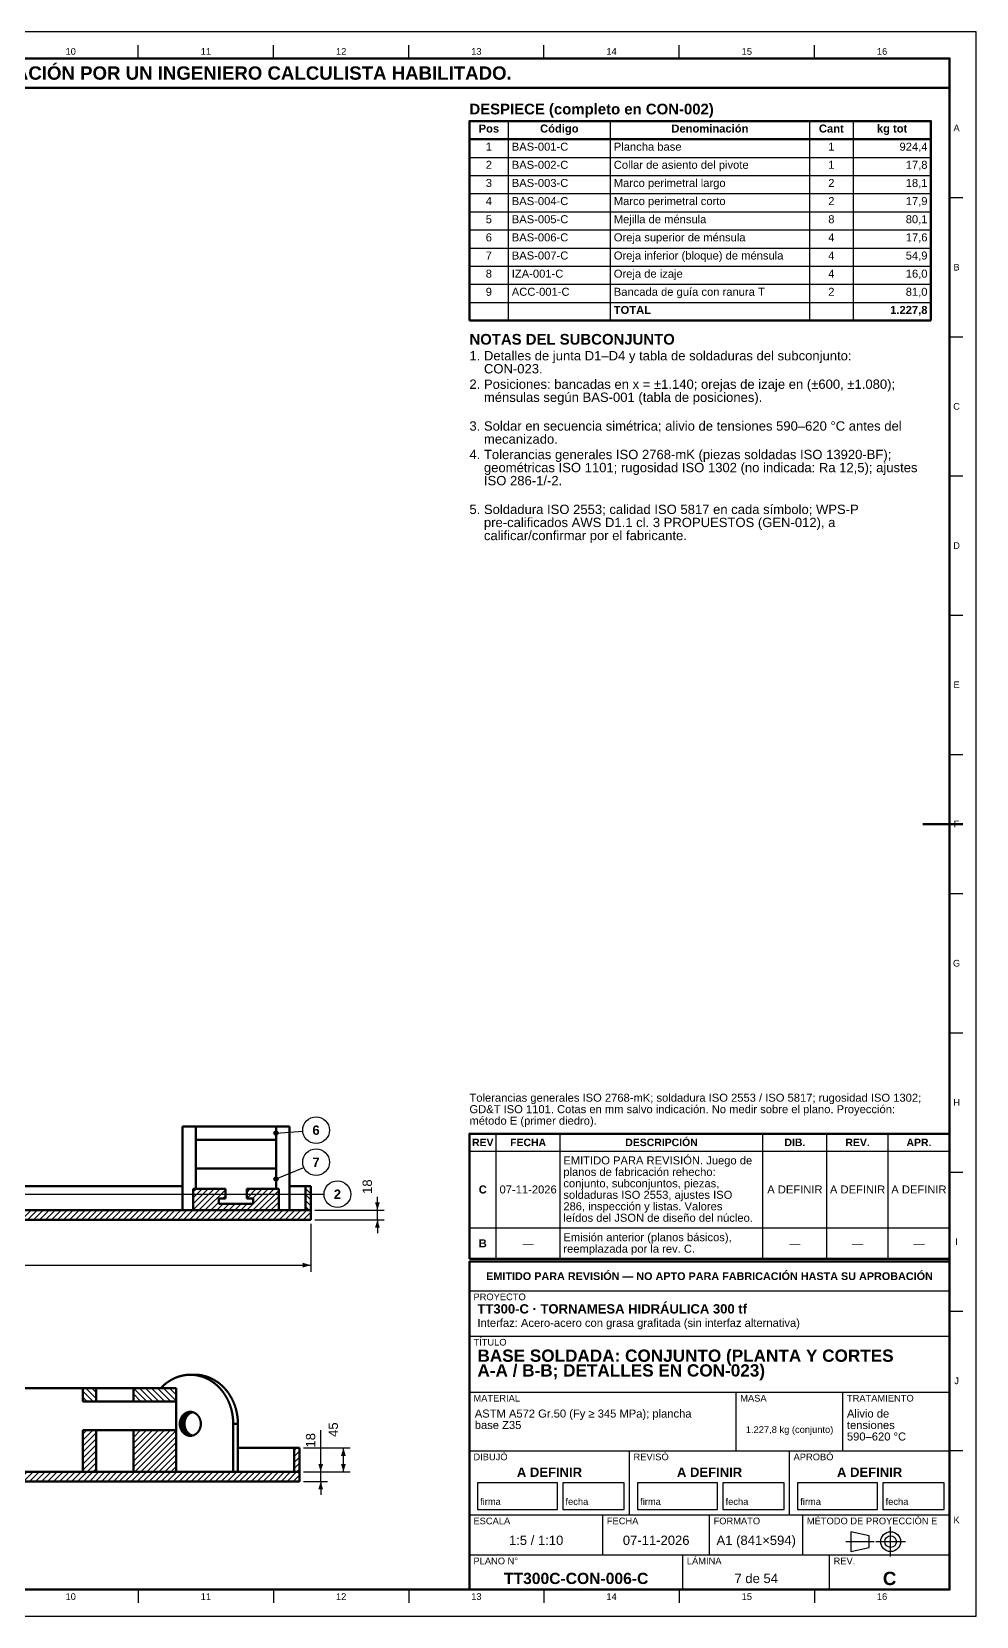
# Model space of a CAD drawing. Header units: millimetres. Extents: x 0 to 841, y 0 to 594.
# Drawn here: x 487 to 841, y 0 to 594 of the extents above; entities that cross this region are included whole.
import ezdxf
from ezdxf.enums import TextEntityAlignment as Align

# ---------------------------------------------------------------- set-up
doc = ezdxf.new("R2010")
doc.units = ezdxf.units.MM
doc.linetypes.add('EJE', pattern=[31, 20, -4, 3, -4])
for name, color, linetype, lineweight in [('ACH', 7, 'CONTINUOUS', 13), ('COTA', 7, 'CONTINUOUS', 25), ('EJE', 7, 'EJE', 25), ('FINA', 7, 'CONTINUOUS', 25), ('MARCO', 7, 'CONTINUOUS', 70), ('TXT', 7, 'CONTINUOUS', 25), ('VIS', 7, 'CONTINUOUS', 50)]:
    doc.layers.add(name, color=color, linetype=linetype, lineweight=lineweight)
doc.styles.add('STD', font='LiberationSans-Regular.ttf')
doc.styles.add('STDB', font='LiberationSans-Bold.ttf')

msp = doc.modelspace()

# ---------------------------------------------------------------- hatches: boundary and pattern name
at = {"layer": 'ACH'}
h = msp.add_hatch(color=7, dxfattribs=at)
h.dxf.hatch_style = 1
h.paths.add_polyline_path([(579.3, 181.13), (579.07, 181.7), (578.5, 181.93), (577.93, 181.7), (577.7, 181.13), (577.93, 180.57), (578.5, 180.33), (579.07, 180.57)])
h = msp.add_hatch(color=7, dxfattribs=at)
h.dxf.hatch_style = 1
h.paths.add_polyline_path([(579.3, 163.93), (579.07, 164.5), (578.5, 164.73), (577.93, 164.5), (577.7, 163.93), (577.93, 163.37), (578.5, 163.13), (579.07, 163.37)])
h = msp.add_hatch(dxfattribs=at)
h.set_pattern_fill('ANSI31', scale=0.5, angle=90)
h.paths.add_polyline_path([(591.5, 152.23), (589.5, 152.23), (589.5, 161.23), (591.5, 161.23)])
h = msp.add_hatch(dxfattribs=at)
h.set_pattern_fill('ANSI31', scale=0.5)
h.paths.add_polyline_path([(579.5, 152.23), (547.5, 152.23), (547.5, 160.23), (559.5, 160.23), (559.5, 156.63), (557.1, 156.63), (557.1, 154.63), (569.9, 154.63), (569.9, 156.63), (567.5, 156.63), (567.5, 160.23), (579.5, 160.23)])
h = msp.add_hatch(dxfattribs=at)
h.set_pattern_fill('ANSI31', scale=0.5)
h.paths.add_polyline_path([(591.5, 148.63), (347.5, 148.63), (347.5, 152.23), (591.5, 152.23)])
h = msp.add_hatch(dxfattribs=at)
h.set_pattern_fill('ANSI31', scale=0.5, angle=90)
h.paths.add_polyline_path([(511.08, 85.54), (511.08, 80.54), (506.08, 80.54), (506.08, 85.54)])
h = msp.add_hatch(dxfattribs=at)
h.set_pattern_fill('ANSI31', scale=0.5, angle=90)
h.paths.add_polyline_path([(525.08, 85.54), (541.08, 85.54), (541.08, 80.54), (525.08, 80.54)])
h = msp.add_hatch(dxfattribs=at)
h.set_pattern_fill('ANSI31', scale=0.5)
h.paths.add_polyline_path([(511.08, 69.74), (511.08, 54.14), (506.08, 54.14), (506.08, 69.74)])
h = msp.add_hatch(dxfattribs=at)
h.set_pattern_fill('ANSI31', scale=0.5)
h.paths.add_polyline_path([(525.08, 69.74), (541.08, 69.74), (541.08, 54.14), (525.08, 54.14)])
h = msp.add_hatch(dxfattribs=at)
h.set_pattern_fill('ANSI31', scale=0.5)
h.paths.add_polyline_path([(587.25, 54.14), (585.25, 54.14), (585.25, 63.14), (587.25, 63.14)])
h = msp.add_hatch(dxfattribs=at)
h.set_pattern_fill('ANSI31', scale=0.5)
h.paths.add_polyline_path([(587.25, 50.54), (75.25, 50.54), (75.25, 54.14), (587.25, 54.14)])

# ---------------------------------------------------------------- linework, layer by layer
at = {"layer": 'COTA'}
for p, q in [((578.5, 181.13), (588.51, 181.87)), ((578.5, 163.93), (588.89, 168.3)), ((360.5, 158.23), (596.5, 158.23)), ((616.5, 152.23), (616.5, 157.23)), ((593, 152.23), (619, 152.23)), ((593, 148.63), (619, 148.63)), ((616.5, 148.63), (616.5, 152.23)), ((616.5, 148.63), (616.5, 143.63)), ((591.5, 147.13), (591.5, 129.13)), ((79.5, 131.63), (591.5, 131.63)), ((595.25, 54.14), (595.25, 69.8)), ((588.75, 63.14), (606.25, 63.14)), ((603.75, 54.14), (603.75, 63.14)), ((588.75, 54.14), (597.75, 54.14)), ((588.75, 54.14), (606.25, 54.14)), ((595.25, 54.14), (595.25, 59.14)), ((595.25, 50.54), (595.25, 54.14)), ((588.75, 50.54), (597.75, 50.54)), ((595.25, 50.54), (595.25, 45.54))]:
    msp.add_line(p, q, dxfattribs=at)
for centre in [(578.5, 181.13), (578.5, 163.93)]:
    msp.add_circle(centre, 0.8, dxfattribs=at)
for points in [[(616.5, 152.23), (617.4, 155.23), (615.6, 155.23)], [(616.5, 148.63), (615.6, 145.63), (617.4, 145.63)], [(591.5, 131.63), (588.5, 132.53), (588.5, 130.73)], [(603.75, 63.14), (602.85, 60.14), (604.65, 60.14)], [(595.25, 54.14), (596.15, 57.14), (594.35, 57.14)], [(603.75, 54.14), (604.65, 57.14), (602.85, 57.14)], [(595.25, 50.54), (594.35, 47.54), (596.15, 47.54)]]:
    msp.add_solid(points, dxfattribs=at)
at = {"layer": 'EJE'}
for p, q in [((808.88, 22.42), (808.88, 33.58)), ((792.14, 28), (802.68, 28)), ((803.3, 28), (814.46, 28))]:
    msp.add_line(p, q, dxfattribs=at)
at = {"layer": 'FINA'}
for p, q in [((526.88, 584), (526.88, 589)), ((577.56, 584), (577.56, 589)), ((628.25, 584), (628.25, 589)), ((678.94, 584), (678.94, 589)), ((729.62, 584), (729.62, 589)), ((780.31, 584), (780.31, 589)), ((665.57, 560.5), (665.57, 485.7)), ((703.81, 560.5), (703.81, 485.7)), ((778.47, 560.5), (778.47, 485.7)), ((794.86, 560.5), (794.86, 485.7)), ((651, 553.7), (824, 553.7)), ((651, 546.9), (824, 546.9)), ((651, 540.1), (824, 540.1)), ((651, 533.3), (824, 533.3)), ((831, 531.82), (836, 531.82)), ((651, 526.5), (824, 526.5)), ((651, 519.7), (824, 519.7)), ((651, 512.9), (824, 512.9)), ((651, 506.1), (824, 506.1)), ((651, 499.3), (824, 499.3)), ((651, 492.5), (824, 492.5)), ((831, 479.64), (836, 479.64)), ((831, 427.45), (836, 427.45)), ((831, 375.27), (836, 375.27)), ((831, 323.09), (836, 323.09)), ((831, 270.91), (836, 270.91)), ((831, 218.73), (836, 218.73)), ((661, 134), (661, 180.9)), ((685, 134), (685, 180.9)), ((761, 134), (761, 180.9)), ((785, 134), (785, 180.9)), ((808, 134), (808, 180.9)), ((651, 174.4), (831, 174.4)), ((831, 166.55), (836, 166.55)), ((651, 145.6), (831, 145.6)), ((651, 134), (831, 134)), ((651, 133), (831, 133)), ((651, 122), (831, 122)), ((831, 114.36), (836, 114.36)), ((651, 105), (831, 105)), ((651, 84), (831, 84)), ((751, 62), (751, 84)), ((791, 62), (791, 84)), ((651, 62), (831, 62)), ((711, 38), (711, 62)), ((771, 38), (771, 62)), ((831, 62.18), (836, 62.18)), ((651, 38), (831, 38)), ((701, 23), (701, 38)), ((741, 23), (741, 38)), ((776, 23), (776, 38)), ((651, 23), (831, 23)), ((731, 10), (731, 23)), ((786, 10), (786, 23)), ((526.88, 10), (526.88, 5)), ((577.56, 10), (577.56, 5)), ((628.25, 10), (628.25, 5)), ((678.94, 10), (678.94, 5)), ((729.62, 10), (729.62, 5)), ((780.31, 10), (780.31, 5))]:
    msp.add_line(p, q, dxfattribs=at)
for points in [[(0, 0), (841, 0), (841, 594), (0, 594)], [(654, 40), (684, 40), (684, 50), (654, 50)], [(686, 40), (709, 40), (709, 50), (686, 50)], [(714, 40), (744, 40), (744, 50), (714, 50)], [(746, 40), (769, 40), (769, 50), (746, 50)], [(774, 40), (804, 40), (804, 50), (774, 50)], [(806, 40), (829, 40), (829, 50), (806, 50)], [(794, 24.28), (800.82, 25.83), (800.82, 30.17), (794, 31.72)]]:
    msp.add_lwpolyline(points, close=True, dxfattribs=at)
for centre, radius in [((593.5, 182.23), 5), ((593.5, 170.23), 5), ((601.5, 158.23), 5), ((808.88, 28), 3.72), ((808.88, 28), 2.17)]:
    msp.add_circle(centre, radius, dxfattribs=at)
at = {"layer": 'MARCO'}
msp.add_line((836, 297), (821, 297), dxfattribs=at)
for points in [[(20, 10), (831, 10), (831, 584), (20, 584)], [(20, 573), (831, 573), (831, 584), (20, 584)], [(651, 134), (831, 134), (831, 180.9), (651, 180.9)], [(651, 10), (831, 10), (831, 133), (651, 133)]]:
    msp.add_lwpolyline(points, close=True, dxfattribs=at)
at = {"layer": 'VIS'}
for p, q in [((651, 560.5), (651, 485.7)), ((824, 560.5), (824, 485.7)), ((651, 485.7), (824, 485.7))]:
    msp.add_line(p, q, dxfattribs=at)
msp.add_lwpolyline([(651, 553.7), (824, 553.7), (824, 560.5), (651, 560.5)], close=True, dxfattribs=at)
for points in [[(543.5, 152.23), (543.5, 183.63)], [(543.5, 183.63), (548.5, 183.63)], [(548.5, 160.23), (548.5, 183.63)], [(548.5, 183.63), (578.5, 183.63)], [(548.5, 178.63), (578.5, 178.63)], [(578.5, 160.23), (578.5, 183.63)], [(578.5, 183.63), (583.5, 183.63)], [(583.5, 152.23), (583.5, 183.63)], [(548.5, 167.83), (578.5, 167.83)], [(466.01, 161.23), (543.5, 161.23)], [(583.5, 161.23), (589.5, 161.23)], [(589.5, 152.23), (589.5, 161.23)], [(591.5, 161.23), (589.5, 161.23)], [(591.5, 152.23), (591.5, 161.23)], [(547.5, 152.23), (547.5, 160.23)], [(559.5, 160.23), (547.5, 160.23)], [(557.1, 154.63), (557.1, 156.63)], [(559.5, 156.63), (557.1, 156.63)], [(569.9, 154.63), (557.1, 154.63)], [(559.5, 156.63), (559.5, 160.23)], [(579.5, 160.23), (567.5, 160.23)], [(567.5, 156.63), (567.5, 160.23)], [(569.9, 156.63), (567.5, 156.63)], [(569.9, 154.63), (569.9, 156.63)], [(579.5, 152.23), (579.5, 160.23)], [(591.5, 152.23), (347.5, 152.23)], [(591.5, 148.63), (347.5, 148.63)], [(579.5, 152.23), (547.5, 152.23)], [(591.5, 152.23), (589.5, 152.23)], [(591.5, 148.63), (591.5, 152.23)], [(546.38, 90.54), (546.25, 90.54), (546.13, 90.54), (546.01, 90.54), (545.89, 90.54), (545.77, 90.53), (545.65, 90.53), (545.53, 90.52), (545.41, 90.51), (545.29, 90.5), (545.17, 90.49), (545.05, 90.48), (544.93, 90.47), (544.81, 90.46), (544.69, 90.44), (544.57, 90.43), (544.45, 90.41), (544.33, 90.39), (544.21, 90.38), (544.09, 90.36), (543.97, 90.34), (543.85, 90.32), (543.73, 90.29), (543.61, 90.27), (543.49, 90.25), (543.38, 90.22), (543.26, 90.2), (543.14, 90.17), (543.02, 90.14), (542.91, 90.11), (542.79, 90.08), (542.67, 90.05), (542.55, 90.02), (542.44, 89.98), (542.32, 89.95), (542.21, 89.92), (542.09, 89.88), (541.98, 89.84), (541.86, 89.8), (541.75, 89.77), (541.63, 89.73), (541.52, 89.69), (541.4, 89.64), (541.29, 89.6), (541.18, 89.56), (541.07, 89.51), (540.95, 89.47), (540.84, 89.42), (540.73, 89.37), (540.62, 89.33), (540.51, 89.28), (540.4, 89.23), (540.29, 89.18), (540.18, 89.12), (540.07, 89.07), (539.96, 89.02), (539.86, 88.96), (539.75, 88.91), (539.64, 88.85), (539.53, 88.8), (539.43, 88.74), (539.32, 88.68), (539.22, 88.62), (539.11, 88.56), (539.01, 88.5), (538.9, 88.44), (538.8, 88.38), (538.7, 88.31), (538.59, 88.25), (538.49, 88.18), (538.39, 88.12), (538.29, 88.05), (538.19, 87.98), (538.09, 87.91), (537.99, 87.85), (537.89, 87.78), (537.79, 87.71), (537.7, 87.63), (537.6, 87.56), (537.5, 87.49), (537.41, 87.42), (537.31, 87.34), (537.21, 87.27), (537.12, 87.19), (537.03, 87.12), (536.93, 87.04), (536.84, 86.96), (536.75, 86.88), (536.66, 86.81), (536.57, 86.73), (536.47, 86.65), (536.38, 86.56), (536.3, 86.48), (536.21, 86.4), (536.12, 86.32), (536.03, 86.23), (535.94, 86.15), (535.86, 86.07), (535.77, 85.98), (535.69, 85.89), (535.6, 85.81), (535.52, 85.72), (535.44, 85.63), (535.35, 85.54)], [(562.46, 72.14), (562.46, 72.27), (562.46, 72.39), (562.46, 72.51), (562.45, 72.63), (562.45, 72.75), (562.45, 72.87), (562.44, 72.99), (562.44, 73.11), (562.43, 73.23), (562.43, 73.35), (562.42, 73.47), (562.41, 73.59), (562.4, 73.71), (562.39, 73.83), (562.38, 73.95), (562.37, 74.07), (562.36, 74.19), (562.35, 74.31), (562.34, 74.43), (562.32, 74.55), (562.31, 74.67), (562.29, 74.79), (562.28, 74.91), (562.26, 75.03), (562.24, 75.15), (562.23, 75.27), (562.21, 75.39), (562.19, 75.5), (562.17, 75.62), (562.15, 75.74), (562.13, 75.86), (562.11, 75.98), (562.08, 76.1), (562.06, 76.22), (562.04, 76.33), (562.01, 76.45), (561.99, 76.57), (561.96, 76.69), (561.94, 76.81), (561.91, 76.92), (561.88, 77.04), (561.85, 77.16), (561.82, 77.27), (561.79, 77.39), (561.76, 77.51), (561.73, 77.62), (561.7, 77.74), (561.67, 77.86), (561.63, 77.97), (561.6, 78.09), (561.56, 78.2), (561.53, 78.32), (561.49, 78.43), (561.46, 78.55), (561.42, 78.66), (561.38, 78.78), (561.34, 78.89), (561.3, 79), (561.26, 79.12), (561.22, 79.23), (561.18, 79.34), (561.14, 79.46), (561.09, 79.57), (561.05, 79.68), (561, 79.79), (560.96, 79.91), (560.91, 80.02), (560.87, 80.13), (560.82, 80.24), (560.77, 80.35), (560.72, 80.46), (560.68, 80.57), (560.63, 80.68), (560.57, 80.79), (560.52, 80.9), (560.47, 81.01), (560.42, 81.12), (560.37, 81.22), (560.31, 81.33), (560.26, 81.44), (560.2, 81.55), (560.15, 81.65), (560.09, 81.76), (560.03, 81.87), (559.97, 81.97), (559.92, 82.08), (559.86, 82.18), (559.8, 82.29), (559.74, 82.39), (559.68, 82.49), (559.61, 82.6), (559.55, 82.7), (559.49, 82.8), (559.42, 82.9), (559.36, 83.01), (559.29, 83.11), (559.23, 83.21), (559.16, 83.31), (559.09, 83.41), (559.03, 83.51), (558.96, 83.61), (558.89, 83.71), (558.82, 83.8), (558.75, 83.9), (558.68, 84), (558.61, 84.1), (558.53, 84.19), (558.46, 84.29), (558.39, 84.38), (558.31, 84.48), (558.24, 84.57), (558.16, 84.67), (558.08, 84.76), (558.01, 84.85), (557.93, 84.95), (557.85, 85.04), (557.77, 85.13), (557.69, 85.22), (557.61, 85.31), (557.53, 85.4), (557.45, 85.49), (557.37, 85.58), (557.29, 85.66), (557.2, 85.75), (557.12, 85.84), (557.04, 85.92), (556.95, 86.01), (556.87, 86.09), (556.78, 86.18), (556.69, 86.26), (556.6, 86.34), (556.52, 86.43), (556.43, 86.51), (556.34, 86.59), (556.25, 86.67), (556.16, 86.75), (556.07, 86.83), (555.98, 86.91), (555.88, 86.99), (555.79, 87.06), (555.7, 87.14), (555.6, 87.21), (555.51, 87.29), (555.42, 87.36), (555.32, 87.44), (555.22, 87.51), (555.13, 87.58), (555.03, 87.65), (554.93, 87.72), (554.84, 87.79), (554.74, 87.86), (554.64, 87.93), (554.54, 88), (554.44, 88.07), (554.34, 88.13), (554.24, 88.2), (554.13, 88.26), (554.03, 88.33), (553.93, 88.39), (553.83, 88.45), (553.72, 88.51), (553.62, 88.57), (553.51, 88.63), (553.41, 88.69), (553.3, 88.75), (553.2, 88.81), (553.09, 88.86), (552.98, 88.92), (552.88, 88.98), (552.77, 89.03), (552.66, 89.08), (552.55, 89.13), (552.44, 89.19), (552.33, 89.24), (552.22, 89.29), (552.11, 89.33), (552, 89.38), (551.89, 89.43), (551.78, 89.48), (551.67, 89.52), (551.56, 89.56), (551.44, 89.61), (551.33, 89.65), (551.22, 89.69), (551.1, 89.73), (550.99, 89.77), (550.88, 89.81), (550.76, 89.85), (550.65, 89.88), (550.53, 89.92), (550.42, 89.95), (550.3, 89.99), (550.18, 90.02), (550.07, 90.05), (549.95, 90.08), (549.84, 90.11), (549.72, 90.14), (549.6, 90.17), (549.48, 90.2), (549.37, 90.22), (549.25, 90.25), (549.13, 90.27), (549.01, 90.3), (548.89, 90.32), (548.77, 90.34), (548.66, 90.36), (548.54, 90.38), (548.42, 90.4), (548.3, 90.41), (548.18, 90.43), (548.06, 90.44), (547.94, 90.46), (547.82, 90.47), (547.7, 90.48), (547.58, 90.49), (547.46, 90.5), (547.34, 90.51), (547.22, 90.52), (547.1, 90.53), (546.98, 90.53), (546.86, 90.54), (546.74, 90.54), (546.62, 90.54), (546.5, 90.54), (546.38, 90.54)], [(546.38, 90.54), (548.12, 90.54)], [(564.21, 72.14), (564.21, 72.27), (564.21, 72.39), (564.21, 72.51), (564.2, 72.63), (564.2, 72.75), (564.2, 72.87), (564.19, 72.99), (564.19, 73.11), (564.18, 73.23), (564.17, 73.35), (564.17, 73.47), (564.16, 73.59), (564.15, 73.71), (564.14, 73.83), (564.13, 73.95), (564.12, 74.07), (564.11, 74.19), (564.1, 74.31), (564.08, 74.43), (564.07, 74.55), (564.06, 74.67), (564.04, 74.79), (564.03, 74.91), (564.01, 75.03), (563.99, 75.15), (563.98, 75.27), (563.96, 75.39), (563.94, 75.5), (563.92, 75.62), (563.9, 75.74), (563.88, 75.86), (563.86, 75.98), (563.83, 76.1), (563.81, 76.22), (563.79, 76.33), (563.76, 76.45), (563.74, 76.57), (563.71, 76.69), (563.68, 76.81), (563.66, 76.92), (563.63, 77.04), (563.6, 77.16), (563.57, 77.27), (563.54, 77.39), (563.51, 77.51), (563.48, 77.62), (563.45, 77.74), (563.41, 77.86), (563.38, 77.97), (563.35, 78.09), (563.31, 78.2), (563.28, 78.32), (563.24, 78.43), (563.2, 78.55), (563.17, 78.66), (563.13, 78.78), (563.09, 78.89), (563.05, 79), (563.01, 79.12), (562.97, 79.23), (562.93, 79.34), (562.88, 79.46), (562.84, 79.57), (562.8, 79.68), (562.75, 79.79), (562.71, 79.91), (562.66, 80.02), (562.62, 80.13), (562.57, 80.24), (562.52, 80.35), (562.47, 80.46), (562.42, 80.57), (562.37, 80.68), (562.32, 80.79), (562.27, 80.9), (562.22, 81.01), (562.17, 81.12), (562.11, 81.22), (562.06, 81.33), (562.01, 81.44), (561.95, 81.55), (561.89, 81.65), (561.84, 81.76), (561.78, 81.87), (561.72, 81.97), (561.66, 82.08), (561.61, 82.18), (561.55, 82.29), (561.48, 82.39), (561.42, 82.49), (561.36, 82.6), (561.3, 82.7), (561.24, 82.8), (561.17, 82.9), (561.11, 83.01), (561.04, 83.11), (560.98, 83.21), (560.91, 83.31), (560.84, 83.41), (560.77, 83.51), (560.71, 83.61), (560.64, 83.71), (560.57, 83.8), (560.5, 83.9), (560.43, 84), (560.35, 84.1), (560.28, 84.19), (560.21, 84.29), (560.13, 84.38), (560.06, 84.48), (559.98, 84.57), (559.91, 84.67), (559.83, 84.76), (559.76, 84.85), (559.68, 84.95), (559.6, 85.04), (559.52, 85.13), (559.44, 85.22), (559.36, 85.31), (559.28, 85.4), (559.2, 85.49), (559.12, 85.58), (559.04, 85.66), (558.95, 85.75), (558.87, 85.84), (558.78, 85.92), (558.7, 86.01), (558.61, 86.09), (558.53, 86.18), (558.44, 86.26), (558.35, 86.34), (558.27, 86.43), (558.18, 86.51), (558.09, 86.59), (558, 86.67), (557.91, 86.75), (557.82, 86.83), (557.72, 86.91), (557.63, 86.99), (557.54, 87.06), (557.45, 87.14), (557.35, 87.21), (557.26, 87.29), (557.16, 87.36), (557.07, 87.44), (556.97, 87.51), (556.88, 87.58), (556.78, 87.65), (556.68, 87.72), (556.58, 87.79), (556.48, 87.86), (556.39, 87.93), (556.29, 88), (556.19, 88.07), (556.09, 88.13), (555.98, 88.2), (555.88, 88.26), (555.78, 88.33), (555.68, 88.39), (555.57, 88.45), (555.47, 88.51), (555.37, 88.57), (555.26, 88.63), (555.16, 88.69), (555.05, 88.75), (554.94, 88.81), (554.84, 88.86), (554.73, 88.92), (554.62, 88.98), (554.52, 89.03), (554.41, 89.08), (554.3, 89.13), (554.19, 89.19), (554.08, 89.24), (553.97, 89.29), (553.86, 89.33), (553.75, 89.38), (553.64, 89.43), (553.53, 89.48), (553.42, 89.52), (553.3, 89.56), (553.19, 89.61), (553.08, 89.65), (552.97, 89.69), (552.85, 89.73), (552.74, 89.77), (552.62, 89.81), (552.51, 89.85), (552.39, 89.88), (552.28, 89.92), (552.16, 89.95), (552.05, 89.99), (551.93, 90.02), (551.82, 90.05), (551.7, 90.08), (551.58, 90.11), (551.47, 90.14), (551.35, 90.17), (551.23, 90.2), (551.11, 90.22), (551, 90.25), (550.88, 90.27), (550.76, 90.3), (550.64, 90.32), (550.52, 90.34), (550.4, 90.36), (550.28, 90.38), (550.17, 90.4), (550.05, 90.41), (549.93, 90.43), (549.81, 90.44), (549.69, 90.46), (549.57, 90.47), (549.45, 90.48), (549.33, 90.49), (549.21, 90.5), (549.09, 90.51), (548.97, 90.52), (548.85, 90.53), (548.73, 90.53), (548.61, 90.54), (548.49, 90.54), (548.37, 90.54), (548.24, 90.54), (548.12, 90.54)], [(506.08, 85.54), (476.08, 85.54)], [(506.08, 85.54), (511.08, 85.54)], [(506.08, 80.54), (506.08, 85.54)], [(511.08, 85.54), (511.2, 85.54), (511.32, 85.54), (511.44, 85.54), (511.56, 85.54), (511.68, 85.54), (511.8, 85.54), (511.92, 85.54), (512.04, 85.54), (512.16, 85.54), (512.28, 85.54), (512.4, 85.54), (512.52, 85.54), (512.64, 85.54), (512.77, 85.54), (512.89, 85.54), (513.01, 85.54), (513.13, 85.54), (513.25, 85.54), (513.37, 85.54), (513.49, 85.54), (513.61, 85.54), (513.73, 85.54), (513.85, 85.54), (513.97, 85.54), (514.09, 85.54), (514.21, 85.54), (514.33, 85.54), (514.45, 85.54), (514.58, 85.54), (514.7, 85.54), (514.82, 85.54), (514.94, 85.54), (515.06, 85.54), (515.18, 85.54), (515.3, 85.54), (515.42, 85.54), (515.54, 85.54), (515.66, 85.54), (515.78, 85.54), (515.9, 85.54), (516.02, 85.54), (516.14, 85.54), (516.27, 85.54), (516.39, 85.54), (516.51, 85.54), (516.63, 85.54), (516.75, 85.54), (516.87, 85.54), (516.99, 85.54), (517.11, 85.54), (517.23, 85.54), (517.35, 85.54), (517.47, 85.54), (517.59, 85.54), (517.71, 85.54), (517.83, 85.54), (517.95, 85.54), (518.08, 85.54), (518.2, 85.54), (518.32, 85.54), (518.44, 85.54), (518.56, 85.54), (518.68, 85.54), (518.8, 85.54), (518.92, 85.54), (519.04, 85.54), (519.16, 85.54), (519.28, 85.54), (519.4, 85.54), (519.52, 85.54), (519.64, 85.54), (519.77, 85.54), (519.89, 85.54), (520.01, 85.54), (520.13, 85.54), (520.25, 85.54), (520.37, 85.54), (520.49, 85.54), (520.61, 85.54), (520.73, 85.54), (520.85, 85.54), (520.97, 85.54), (521.09, 85.54), (521.21, 85.54), (521.33, 85.54), (521.45, 85.54), (521.58, 85.54), (521.7, 85.54), (521.82, 85.54), (521.94, 85.54), (522.06, 85.54), (522.18, 85.54), (522.3, 85.54), (522.42, 85.54), (522.54, 85.54), (522.66, 85.54), (522.78, 85.54), (522.9, 85.54), (523.02, 85.54), (523.14, 85.54), (523.27, 85.54), (523.39, 85.54), (523.51, 85.54), (523.63, 85.54), (523.75, 85.54), (523.87, 85.54), (523.99, 85.54), (524.11, 85.54), (524.23, 85.54), (524.35, 85.54), (524.47, 85.54), (524.59, 85.54), (524.71, 85.54), (524.83, 85.54), (524.95, 85.54), (525.08, 85.54)], [(511.08, 80.54), (511.08, 85.54)], [(525.08, 85.54), (541.08, 85.54)], [(525.08, 85.54), (525.08, 80.54)], [(541.08, 80.54), (541.08, 85.54)], [(506.08, 80.54), (511.08, 80.54)], [(511.08, 80.54), (511.2, 80.54), (511.32, 80.54), (511.44, 80.54), (511.56, 80.54), (511.68, 80.54), (511.8, 80.54), (511.92, 80.54), (512.04, 80.54), (512.16, 80.54), (512.28, 80.54), (512.4, 80.54), (512.52, 80.54), (512.64, 80.54), (512.77, 80.54), (512.89, 80.54), (513.01, 80.54), (513.13, 80.54), (513.25, 80.54), (513.37, 80.54), (513.49, 80.54), (513.61, 80.54), (513.73, 80.54), (513.85, 80.54), (513.97, 80.54), (514.09, 80.54), (514.21, 80.54), (514.33, 80.54), (514.45, 80.54), (514.58, 80.54), (514.7, 80.54), (514.82, 80.54), (514.94, 80.54), (515.06, 80.54), (515.18, 80.54), (515.3, 80.54), (515.42, 80.54), (515.54, 80.54), (515.66, 80.54), (515.78, 80.54), (515.9, 80.54), (516.02, 80.54), (516.14, 80.54), (516.27, 80.54), (516.39, 80.54), (516.51, 80.54), (516.63, 80.54), (516.75, 80.54), (516.87, 80.54), (516.99, 80.54), (517.11, 80.54), (517.23, 80.54), (517.35, 80.54), (517.47, 80.54), (517.59, 80.54), (517.71, 80.54), (517.83, 80.54), (517.95, 80.54), (518.08, 80.54), (518.2, 80.54), (518.32, 80.54), (518.44, 80.54), (518.56, 80.54), (518.68, 80.54), (518.8, 80.54), (518.92, 80.54), (519.04, 80.54), (519.16, 80.54), (519.28, 80.54), (519.4, 80.54), (519.52, 80.54), (519.64, 80.54), (519.77, 80.54), (519.89, 80.54), (520.01, 80.54), (520.13, 80.54), (520.25, 80.54), (520.37, 80.54), (520.49, 80.54), (520.61, 80.54), (520.73, 80.54), (520.85, 80.54), (520.97, 80.54), (521.09, 80.54), (521.21, 80.54), (521.33, 80.54), (521.45, 80.54), (521.58, 80.54), (521.7, 80.54), (521.82, 80.54), (521.94, 80.54), (522.06, 80.54), (522.18, 80.54), (522.3, 80.54), (522.42, 80.54), (522.54, 80.54), (522.66, 80.54), (522.78, 80.54), (522.9, 80.54), (523.02, 80.54), (523.14, 80.54), (523.27, 80.54), (523.39, 80.54), (523.51, 80.54), (523.63, 80.54), (523.75, 80.54), (523.87, 80.54), (523.99, 80.54), (524.11, 80.54), (524.23, 80.54), (524.35, 80.54), (524.47, 80.54), (524.59, 80.54), (524.71, 80.54), (524.83, 80.54), (524.95, 80.54), (525.08, 80.54)], [(525.08, 80.54), (541.08, 80.54)], [(541.08, 69.74), (541.08, 80.54)], [(546.38, 67.64), (546.26, 67.65), (546.13, 67.65), (546.01, 67.66), (545.9, 67.68), (545.78, 67.7), (545.66, 67.72), (545.54, 67.75), (545.42, 67.78), (545.31, 67.81), (545.19, 67.85), (545.08, 67.9), (544.97, 67.94), (544.86, 67.99), (544.75, 68.05), (544.65, 68.1), (544.54, 68.16), (544.44, 68.23), (544.34, 68.29), (544.24, 68.36), (544.15, 68.44), (544.05, 68.51), (543.96, 68.59), (543.87, 68.67), (543.79, 68.76), (543.7, 68.84), (543.62, 68.93), (543.54, 69.02), (543.47, 69.12), (543.39, 69.21), (543.32, 69.31), (543.25, 69.41), (543.19, 69.51), (543.12, 69.61), (543.06, 69.72), (543.01, 69.82), (542.95, 69.93), (542.9, 70.04), (542.85, 70.15), (542.8, 70.26), (542.76, 70.37), (542.72, 70.49), (542.68, 70.6), (542.65, 70.72), (542.61, 70.83), (542.58, 70.95), (542.56, 71.07), (542.53, 71.19), (542.51, 71.3), (542.49, 71.42), (542.48, 71.54), (542.46, 71.66), (542.45, 71.78), (542.45, 71.9), (542.44, 72.02), (542.44, 72.14), (542.44, 72.27), (542.45, 72.39), (542.45, 72.51), (542.46, 72.63), (542.48, 72.75), (542.49, 72.87), (542.51, 72.98), (542.53, 73.1), (542.56, 73.22), (542.58, 73.34), (542.61, 73.46), (542.65, 73.57), (542.68, 73.69), (542.72, 73.8), (542.76, 73.92), (542.8, 74.03), (542.85, 74.14), (542.9, 74.25), (542.95, 74.36), (543.01, 74.47), (543.06, 74.57), (543.12, 74.68), (543.19, 74.78), (543.25, 74.88), (543.32, 74.98), (543.39, 75.08), (543.47, 75.17), (543.54, 75.26), (543.62, 75.36), (543.7, 75.44), (543.79, 75.53), (543.87, 75.62), (543.96, 75.7), (544.05, 75.78), (544.15, 75.85), (544.24, 75.92), (544.34, 76), (544.44, 76.06), (544.54, 76.13), (544.65, 76.19), (544.75, 76.24), (544.86, 76.3), (544.97, 76.35), (545.08, 76.39), (545.19, 76.44), (545.31, 76.48), (545.42, 76.51), (545.54, 76.54), (545.66, 76.57), (545.78, 76.59), (545.9, 76.61), (546.01, 76.63), (546.13, 76.64), (546.26, 76.64), (546.38, 76.64)], [(546.81, 76.62), (546.69, 76.6), (546.58, 76.58), (546.46, 76.55), (546.34, 76.52), (546.23, 76.49), (546.11, 76.45), (546, 76.41), (545.89, 76.37), (545.78, 76.32), (545.67, 76.27), (545.56, 76.21), (545.46, 76.15), (545.35, 76.09), (545.25, 76.02), (545.16, 75.95), (545.06, 75.88), (544.96, 75.81), (544.87, 75.73), (544.78, 75.65), (544.7, 75.57), (544.61, 75.48), (544.53, 75.39), (544.45, 75.3), (544.37, 75.21), (544.3, 75.12), (544.22, 75.02), (544.16, 74.92), (544.09, 74.82), (544.02, 74.72), (543.96, 74.62), (543.91, 74.51), (543.85, 74.41), (543.8, 74.3), (543.75, 74.19), (543.7, 74.08), (543.65, 73.97), (543.61, 73.85), (543.57, 73.74), (543.54, 73.63), (543.5, 73.51), (543.47, 73.39), (543.44, 73.28), (543.42, 73.16), (543.4, 73.04), (543.38, 72.92), (543.36, 72.8), (543.34, 72.68), (543.33, 72.57), (543.33, 72.45), (543.32, 72.32), (543.32, 72.2), (543.32, 72.08), (543.32, 71.96), (543.33, 71.84), (543.33, 71.72), (543.34, 71.6), (543.36, 71.49), (543.38, 71.37), (543.4, 71.25), (543.42, 71.13), (543.44, 71.01), (543.47, 70.89), (543.5, 70.78), (543.54, 70.66), (543.57, 70.55), (543.61, 70.43), (543.65, 70.32), (543.7, 70.21), (543.75, 70.1), (543.8, 69.99), (543.85, 69.88), (543.91, 69.78), (543.96, 69.67), (544.02, 69.57), (544.09, 69.47), (544.16, 69.37), (544.22, 69.27), (544.3, 69.17), (544.37, 69.08), (544.45, 68.99), (544.53, 68.9), (544.61, 68.81), (544.7, 68.72), (544.78, 68.64), (544.87, 68.56), (544.96, 68.48), (545.06, 68.41), (545.16, 68.34), (545.25, 68.27), (545.35, 68.2), (545.46, 68.14), (545.56, 68.08), (545.67, 68.02), (545.78, 67.97), (545.89, 67.92), (546, 67.88), (546.11, 67.84), (546.23, 67.8), (546.34, 67.77), (546.46, 67.74), (546.58, 67.71), (546.69, 67.69), (546.81, 67.67)], [(547.25, 76.53), (547.13, 76.5), (547.02, 76.46), (546.9, 76.42), (546.79, 76.38), (546.68, 76.33), (546.57, 76.28), (546.46, 76.22), (546.36, 76.17), (546.25, 76.1), (546.15, 76.04), (546.05, 75.97), (545.95, 75.9), (545.86, 75.82), (545.77, 75.75), (545.68, 75.67), (545.59, 75.58), (545.5, 75.5), (545.42, 75.41), (545.34, 75.32), (545.26, 75.23), (545.18, 75.13), (545.11, 75.04), (545.04, 74.94), (544.97, 74.84), (544.91, 74.74), (544.85, 74.63), (544.79, 74.53), (544.73, 74.42), (544.68, 74.31), (544.63, 74.2), (544.58, 74.09), (544.53, 73.98), (544.49, 73.86), (544.45, 73.75), (544.41, 73.64), (544.38, 73.52), (544.35, 73.4), (544.32, 73.28), (544.29, 73.17), (544.27, 73.05), (544.25, 72.93), (544.23, 72.81), (544.22, 72.69), (544.21, 72.57), (544.2, 72.45), (544.19, 72.33), (544.19, 72.21), (544.19, 72.08), (544.19, 71.96), (544.2, 71.84), (544.21, 71.72), (544.22, 71.6), (544.23, 71.48), (544.25, 71.36), (544.27, 71.24), (544.29, 71.12), (544.32, 71), (544.35, 70.89), (544.38, 70.77), (544.41, 70.65), (544.45, 70.54), (544.49, 70.42), (544.53, 70.31), (544.58, 70.2), (544.63, 70.09), (544.68, 69.98), (544.73, 69.87), (544.79, 69.76), (544.85, 69.66), (544.91, 69.55), (544.97, 69.45), (545.04, 69.35), (545.11, 69.25), (545.18, 69.16), (545.26, 69.06), (545.34, 68.97), (545.42, 68.88), (545.5, 68.79), (545.59, 68.71), (545.68, 68.62), (545.77, 68.54), (545.86, 68.47), (545.95, 68.39), (546.05, 68.32), (546.15, 68.25), (546.25, 68.19), (546.36, 68.12), (546.46, 68.07), (546.57, 68.01), (546.68, 67.96), (546.79, 67.91), (546.9, 67.87), (547.02, 67.83), (547.13, 67.79), (547.25, 67.76)], [(546.38, 76.64), (546.5, 76.64), (546.62, 76.64), (546.74, 76.63), (546.86, 76.61), (546.98, 76.59), (547.09, 76.57), (547.21, 76.54), (547.33, 76.51), (547.44, 76.48), (547.56, 76.44), (547.67, 76.39), (547.78, 76.35), (547.89, 76.3), (548, 76.24), (548.11, 76.19), (548.21, 76.13), (548.31, 76.06), (548.41, 76), (548.51, 75.92), (548.61, 75.85), (548.7, 75.78), (548.79, 75.7), (548.88, 75.62), (548.97, 75.53), (549.05, 75.44), (549.13, 75.36), (549.21, 75.26), (549.29, 75.17), (549.36, 75.08), (549.43, 74.98), (549.5, 74.88), (549.57, 74.78), (549.63, 74.68), (549.69, 74.57), (549.75, 74.47), (549.8, 74.36), (549.85, 74.25), (549.9, 74.14), (549.95, 74.03), (549.99, 73.92), (550.03, 73.8), (550.07, 73.69), (550.11, 73.57), (550.14, 73.46), (550.17, 73.34), (550.2, 73.22), (550.22, 73.1), (550.24, 72.98), (550.26, 72.87), (550.27, 72.75), (550.29, 72.63), (550.3, 72.51), (550.3, 72.39), (550.31, 72.27), (550.31, 72.14)], [(550.31, 72.14), (550.31, 72.02), (550.3, 71.9), (550.3, 71.78), (550.29, 71.66), (550.27, 71.54), (550.26, 71.42), (550.24, 71.3), (550.22, 71.19), (550.2, 71.07), (550.17, 70.95), (550.14, 70.83), (550.11, 70.72), (550.07, 70.6), (550.03, 70.49), (549.99, 70.37), (549.95, 70.26), (549.9, 70.15), (549.85, 70.04), (549.8, 69.93), (549.75, 69.82), (549.69, 69.72), (549.63, 69.61), (549.57, 69.51), (549.5, 69.41), (549.43, 69.31), (549.36, 69.21), (549.29, 69.12), (549.21, 69.02), (549.13, 68.93), (549.05, 68.84), (548.97, 68.76), (548.88, 68.67), (548.79, 68.59), (548.7, 68.51), (548.61, 68.44), (548.51, 68.36), (548.41, 68.29), (548.31, 68.23), (548.21, 68.16), (548.11, 68.1), (548, 68.05), (547.89, 67.99), (547.78, 67.94), (547.67, 67.9), (547.56, 67.85), (547.44, 67.81), (547.33, 67.78), (547.21, 67.75), (547.09, 67.72), (546.98, 67.7), (546.86, 67.68), (546.74, 67.66), (546.62, 67.65), (546.5, 67.65), (546.38, 67.64)], [(562.46, 54.14), (562.46, 72.14)], [(564.21, 72.14), (562.46, 72.14)], [(564.21, 54.14), (564.21, 72.14)], [(506.08, 69.74), (511.08, 69.74)], [(506.08, 54.14), (506.08, 69.74)], [(511.08, 69.74), (511.2, 69.74), (511.32, 69.74), (511.44, 69.74), (511.56, 69.74), (511.68, 69.74), (511.8, 69.74), (511.92, 69.74), (512.04, 69.74), (512.16, 69.74), (512.28, 69.74), (512.4, 69.74), (512.52, 69.74), (512.64, 69.74), (512.77, 69.74), (512.89, 69.74), (513.01, 69.74), (513.13, 69.74), (513.25, 69.74), (513.37, 69.74), (513.49, 69.74), (513.61, 69.74), (513.73, 69.74), (513.85, 69.74), (513.97, 69.74), (514.09, 69.74), (514.21, 69.74), (514.33, 69.74), (514.45, 69.74), (514.58, 69.74), (514.7, 69.74), (514.82, 69.74), (514.94, 69.74), (515.06, 69.74), (515.18, 69.74), (515.3, 69.74), (515.42, 69.74), (515.54, 69.74), (515.66, 69.74), (515.78, 69.74), (515.9, 69.74), (516.02, 69.74), (516.14, 69.74), (516.27, 69.74), (516.39, 69.74), (516.51, 69.74), (516.63, 69.74), (516.75, 69.74), (516.87, 69.74), (516.99, 69.74), (517.11, 69.74), (517.23, 69.74), (517.35, 69.74), (517.47, 69.74), (517.59, 69.74), (517.71, 69.74), (517.83, 69.74), (517.95, 69.74), (518.08, 69.74), (518.2, 69.74), (518.32, 69.74), (518.44, 69.74), (518.56, 69.74), (518.68, 69.74), (518.8, 69.74), (518.92, 69.74), (519.04, 69.74), (519.16, 69.74), (519.28, 69.74), (519.4, 69.74), (519.52, 69.74), (519.64, 69.74), (519.77, 69.74), (519.89, 69.74), (520.01, 69.74), (520.13, 69.74), (520.25, 69.74), (520.37, 69.74), (520.49, 69.74), (520.61, 69.74), (520.73, 69.74), (520.85, 69.74), (520.97, 69.74), (521.09, 69.74), (521.21, 69.74), (521.33, 69.74), (521.45, 69.74), (521.58, 69.74), (521.7, 69.74), (521.82, 69.74), (521.94, 69.74), (522.06, 69.74), (522.18, 69.74), (522.3, 69.74), (522.42, 69.74), (522.54, 69.74), (522.66, 69.74), (522.78, 69.74), (522.9, 69.74), (523.02, 69.74), (523.14, 69.74), (523.27, 69.74), (523.39, 69.74), (523.51, 69.74), (523.63, 69.74), (523.75, 69.74), (523.87, 69.74), (523.99, 69.74), (524.11, 69.74), (524.23, 69.74), (524.35, 69.74), (524.47, 69.74), (524.59, 69.74), (524.71, 69.74), (524.83, 69.74), (524.95, 69.74), (525.08, 69.74)], [(511.08, 54.14), (511.08, 69.74)], [(525.08, 69.74), (541.08, 69.74)], [(525.08, 69.74), (525.08, 54.14)], [(541.08, 54.14), (541.08, 69.74)], [(564.21, 63.14), (585.25, 63.14)], [(585.25, 63.14), (585.25, 54.14)], [(585.25, 63.14), (587.25, 63.14)], [(587.25, 63.14), (587.25, 54.14)], [(75.25, 54.14), (587.25, 54.14)], [(506.08, 54.14), (511.08, 54.14)], [(525.08, 54.14), (541.08, 54.14)], [(585.25, 54.14), (587.25, 54.14)], [(587.25, 54.14), (587.25, 50.54)], [(75.25, 50.54), (587.25, 50.54)]]:
    msp.add_lwpolyline(points, dxfattribs=at)

# ---------------------------------------------------------------- texts
at = {"layer": 'TXT'}
for s, height, style, p in [('ESTOS PLANOS NO SON VÁLIDOS PARA FABRICACIÓN HASTA SU REVISIÓN Y APROBACIÓN POR UN INGENIERO CALCULISTA HABILITADO.', 5, 'STDB', (425.5, 578.5)), ('10', 2.5, 'STD', (501.53, 586.6)), ('11', 2.5, 'STD', (552.22, 586.6)), ('12', 2.5, 'STD', (602.91, 586.6)), ('13', 2.5, 'STD', (653.59, 586.6)), ('14', 2.5, 'STD', (704.28, 586.6)), ('15', 2.5, 'STD', (754.97, 586.6)), ('16', 2.5, 'STD', (805.66, 586.6)), ('Pos', 3, 'STDB', (658.28, 557.7)), ('Código', 3, 'STDB', (684.69, 557.7)), ('Denominación', 3, 'STDB', (741.14, 557.7)), ('Cant', 3, 'STDB', (786.67, 557.7)), ('kg tot', 3, 'STDB', (809.43, 557.7)), ('A', 2.5, 'STD', (833.6, 557.91)), ('1', 3, 'STD', (658.28, 550.9)), ('1', 3, 'STD', (786.67, 550.9)), ('2', 3, 'STD', (658.28, 544.1)), ('1', 3, 'STD', (786.67, 544.1)), ('3', 3, 'STD', (658.28, 537.3)), ('2', 3, 'STD', (786.67, 537.3)), ('4', 3, 'STD', (658.28, 530.5)), ('2', 3, 'STD', (786.67, 530.5)), ('5', 3, 'STD', (658.28, 523.7)), ('8', 3, 'STD', (786.67, 523.7)), ('6', 3, 'STD', (658.28, 516.9)), ('4', 3, 'STD', (786.67, 516.9)), ('7', 3, 'STD', (658.28, 510.1)), ('4', 3, 'STD', (786.67, 510.1)), ('B', 2.5, 'STD', (833.6, 505.73)), ('8', 3, 'STD', (658.28, 503.3)), ('4', 3, 'STD', (786.67, 503.3)), ('9', 3, 'STD', (658.28, 496.5)), ('2', 3, 'STD', (786.67, 496.5)), ('C', 2.5, 'STD', (833.6, 453.55)), ('D', 2.5, 'STD', (833.6, 401.36)), ('E', 2.5, 'STD', (833.6, 349.18)), ('F', 2.5, 'STD', (833.6, 297)), ('G', 2.5, 'STD', (833.6, 244.82)), ('H', 2.5, 'STD', (833.6, 192.64)), ('6', 3.5, 'STDB', (593.5, 182.23)), ('REV', 2.8, 'STDB', (656, 177.65)), ('FECHA', 2.8, 'STDB', (673, 177.65)), ('DESCRIPCIÓN', 2.8, 'STDB', (723, 177.65)), ('DIB.', 2.8, 'STDB', (773, 177.65)), ('REV.', 2.8, 'STDB', (796.5, 177.65)), ('APR.', 2.8, 'STDB', (819.5, 177.65)), ('7', 3.5, 'STDB', (593.5, 170.23)), ('C', 3, 'STDB', (656, 160)), ('07-11-2026', 3, 'STD', (673, 160)), ('A DEFINIR', 3, 'STD', (773, 160)), ('A DEFINIR', 3, 'STD', (796.5, 160)), ('A DEFINIR', 3, 'STD', (819.5, 160)), ('2', 3.5, 'STDB', (601.5, 158.23)), ('B', 3, 'STDB', (656, 139.8)), ('—', 3, 'STD', (673, 139.8)), ('—', 3, 'STD', (773, 139.8)), ('—', 3, 'STD', (796.5, 139.8)), ('—', 3, 'STD', (819.5, 139.8)), ('I', 2.5, 'STD', (833.6, 140.45)), ('EMITIDO PARA REVISIÓN — NO APTO PARA FABRICACIÓN HASTA SU APROBACIÓN', 2.9, 'STDB', (741, 127.5)), ('J', 2.5, 'STD', (833.6, 88.27)), ('1.227,8 kg (conjunto)', 2.5, 'STD', (771, 70)), ('A DEFINIR', 3.5, 'STDB', (681, 54)), ('A DEFINIR', 3.5, 'STDB', (741, 54)), ('A DEFINIR', 3.5, 'STDB', (801, 54)), ('K', 2.5, 'STD', (833.6, 36.09)), ('1:5 / 1:10', 3.5, 'STD', (676, 28.5)), ('07-11-2026', 3.5, 'STD', (721, 28.5)), ('A1 (841×594)', 3.5, 'STD', (758.5, 28.5)), ('TT300C-CON-006-C', 4.2, 'STDB', (691, 14.2)), ('7 de 54', 3.5, 'STD', (758.5, 14.2)), ('C', 5, 'STDB', (808.5, 14.2)), ('10', 2.5, 'STD', (501.53, 7.4)), ('11', 2.5, 'STD', (552.22, 7.4)), ('12', 2.5, 'STD', (602.91, 7.4)), ('13', 2.5, 'STD', (653.59, 7.4)), ('14', 2.5, 'STD', (704.28, 7.4)), ('15', 2.5, 'STD', (754.97, 7.4)), ('16', 2.5, 'STD', (805.66, 7.4))]:
    msp.add_text(s, height=height, dxfattribs=dict(at, style=style)).set_placement(p, align=Align.MIDDLE_CENTER)
for s, height, style, p in [('DESPIECE (completo en CON-002)', 4, 'STDB', (651, 567)), ('NOTAS DEL SUBCONJUNTO', 4, 'STDB', (651, 480.7)), ('1. Detalles de junta D1–D4 y tabla de soldaduras del subconjunto:', 3.5, 'STD', (651, 474.3)), ('    CON-023.', 3.5, 'STD', (651, 469.4)), ('2. Posiciones: bancadas en x = ±1.140; orejas de izaje en (±600, ±1.080);', 3.5, 'STD', (651, 463.62)), ('    ménsulas según BAS-001 (tabla de posiciones).', 3.5, 'STD', (651, 458.72)), ('3. Soldar en secuencia simétrica; alivio de tensiones 590–620 °C antes del', 3.5, 'STD', (651, 447.95)), ('    mecanizado.', 3.5, 'STD', (651, 443.05)), ('4. Tolerancias generales ISO 2768-mK (piezas soldadas ISO 13920-BF);', 3.5, 'STD', (651, 437.27)), ('    geométricas ISO 1101; rugosidad ISO 1302 (no indicada: Ra 12,5); ajustes', 3.5, 'STD', (651, 432.37)), ('    ISO 286-1/-2.', 3.5, 'STD', (651, 427.47)), ('5. Soldadura ISO 2553; calidad ISO 5817 en cada símbolo; WPS-P', 3.5, 'STD', (651, 416.7)), ('    pre-calificados AWS D1.1 cl. 3 PROPUESTOS (GEN-012), a', 3.5, 'STD', (651, 411.8)), ('    calificar/confirmar por el fabricante.', 3.5, 'STD', (651, 406.9)), ('EMITIDO PARA REVISIÓN. Juego de', 3, 'STD', (686.2, 172.4)), ('planos de fabricación rehecho:', 3, 'STD', (686.2, 168.1)), ('conjunto, subconjuntos, piezas,', 3, 'STD', (686.2, 163.8)), ('soldaduras ISO 2553, ajustes ISO', 3, 'STD', (686.2, 159.5)), ('286, inspección y listas. Valores', 3, 'STD', (686.2, 155.2)), ('leídos del JSON de diseño del núcleo.', 3, 'STD', (686.2, 150.9)), ('Emisión anterior (planos básicos),', 3, 'STD', (686.2, 143.6)), ('reemplazada por la rev. C.', 3, 'STD', (686.2, 139.3)), ('PROYECTO', 2.5, 'STD', (652.5, 121)), ('TT300-C · TORNAMESA HIDRÁULICA 300 tf', 3.5, 'STDB', (654, 117)), ('Interfaz: Acero-acero con grasa grafitada (sin interfaz alternativa)', 3, 'STD', (654, 111.5)), ('TÍTULO', 2.5, 'STD', (652.5, 104)), ('BASE SOLDADA: CONJUNTO (PLANTA Y CORTES', 4.6, 'STDB', (654, 100)), ('A-A / B-B; DETALLES EN CON-023)', 4.6, 'STDB', (654, 94.48)), ('MATERIAL', 2.5, 'STD', (652.5, 83)), ('ASTM A572 Gr.50 (Fy ≥ 345 MPa); plancha', 3, 'STD', (653, 77.5)), ('MASA', 2.5, 'STD', (752.5, 83)), ('Alivio de', 3, 'STD', (792.5, 77.5)), ('TRATAMIENTO', 2.5, 'STD', (792.5, 83)), ('base Z35', 3, 'STD', (653, 73.2)), ('tensiones', 3, 'STD', (792.5, 73.2)), ('590–620 °C', 3, 'STD', (792.5, 68.9)), ('DIBUJÓ', 2.5, 'STD', (652.5, 61)), ('REVISÓ', 2.5, 'STD', (712.5, 61)), ('APROBÓ', 2.5, 'STD', (772.5, 61)), ('ESCALA', 2.5, 'STD', (652.5, 37)), ('FECHA', 2.5, 'STD', (702.5, 37)), ('FORMATO', 2.5, 'STD', (742.5, 37)), ('MÉTODO DE PROYECCIÓN E', 2.5, 'STD', (777.5, 37)), ('PLANO N°', 2.5, 'STD', (652.5, 22)), ('LÁMINA', 2.5, 'STD', (732.5, 22)), ('REV.', 2.5, 'STD', (787.5, 22))]:
    msp.add_text(s, height=height, dxfattribs=dict(at, style=style)).set_placement(p, align=Align.TOP_LEFT)
for s, style, p in [('BAS-001-C', 'STD', (666.87, 550.9)), ('Plancha base', 'STD', (705.11, 550.9)), ('BAS-002-C', 'STD', (666.87, 544.1)), ('Collar de asiento del pivote', 'STD', (705.11, 544.1)), ('BAS-003-C', 'STD', (666.87, 537.3)), ('Marco perimetral largo', 'STD', (705.11, 537.3)), ('BAS-004-C', 'STD', (666.87, 530.5)), ('Marco perimetral corto', 'STD', (705.11, 530.5)), ('BAS-005-C', 'STD', (666.87, 523.7)), ('Mejilla de ménsula', 'STD', (705.11, 523.7)), ('BAS-006-C', 'STD', (666.87, 516.9)), ('Oreja superior de ménsula', 'STD', (705.11, 516.9)), ('BAS-007-C', 'STD', (666.87, 510.1)), ('Oreja inferior (bloque) de ménsula', 'STD', (705.11, 510.1)), ('Oreja de izaje', 'STD', (705.11, 503.3)), ('IZA-001-C', 'STD', (666.87, 503.3)), ('ACC-001-C', 'STD', (666.87, 496.5)), ('Bancada de guía con ranura T', 'STD', (705.11, 496.5)), ('TOTAL', 'STDB', (705.11, 489.7))]:
    msp.add_text(s, height=3, dxfattribs=dict(at, style=style)).set_placement(p, align=Align.MIDDLE_LEFT)
for s, style, p in [('924,4', 'STD', (822.7, 550.9)), ('17,8', 'STD', (822.7, 544.1)), ('18,1', 'STD', (822.7, 537.3)), ('17,9', 'STD', (822.7, 530.5)), ('80,1', 'STD', (822.7, 523.7)), ('17,6', 'STD', (822.7, 516.9)), ('54,9', 'STD', (822.7, 510.1)), ('16,0', 'STD', (822.7, 503.3)), ('81,0', 'STD', (822.7, 496.5)), ('1.227,8', 'STDB', (822.7, 489.7))]:
    msp.add_text(s, height=3, dxfattribs=dict(at, style=style)).set_placement(p, align=Align.MIDDLE_RIGHT)
at = {"layer": 'TXT', "style": 'STD'}
for s, height, p in [('Tolerancias generales ISO 2768-mK; soldadura ISO 2553 / ISO 5817; rugosidad ISO 1302;', 3, (651, 192)), ('GD&T ISO 1101. Cotas en mm salvo indicación. No medir sobre el plano. Proyección:', 3, (651, 187.7)), ('método E (primer diedro).', 3, (651, 183.4)), ('firma', 2.5, (655, 41)), ('fecha', 2.5, (687, 41)), ('firma', 2.5, (715, 41)), ('fecha', 2.5, (747, 41)), ('firma', 2.5, (775, 41)), ('fecha', 2.5, (807, 41))]:
    msp.add_text(s, height=height, dxfattribs=at).set_placement(p, align=Align.BOTTOM_LEFT)
for s, p in [('18', (615.5, 161.06)), ('45', (602.75, 69.97)), ('18', (594.25, 65.97))]:
    msp.add_text(s, height=3.5, rotation=90, dxfattribs=at).set_placement(p, align=Align.BOTTOM_CENTER)

doc.saveas('drawing.dxf')
